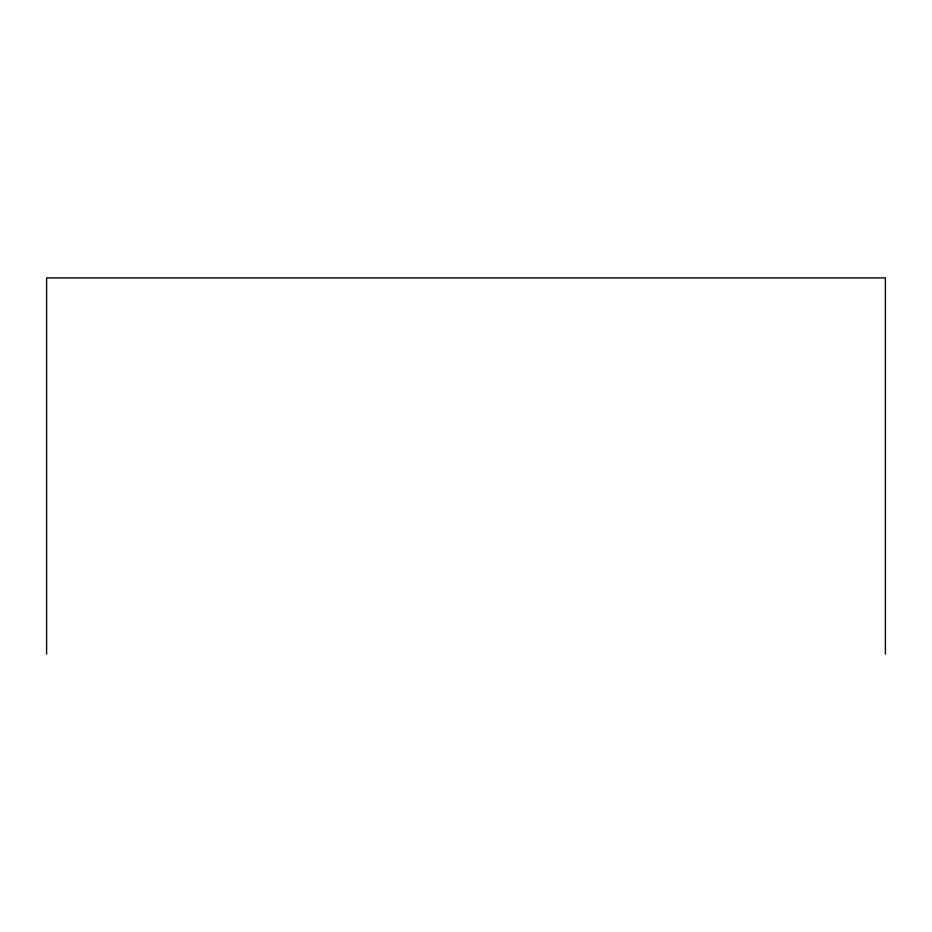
<?xml version="1.0" encoding="UTF-8"?>
<svg xmlns="http://www.w3.org/2000/svg" width="932" height="932" viewBox="0 0 932 932"><rect width="100%" height="100%" fill="white"/><g stroke="black" fill="none" stroke-linecap="round" stroke-linejoin="round"><path stroke-width="1.4" d="M885.4 654.078L885.4 277.922L46.6 277.922L46.6 654.078"/></g></svg>
